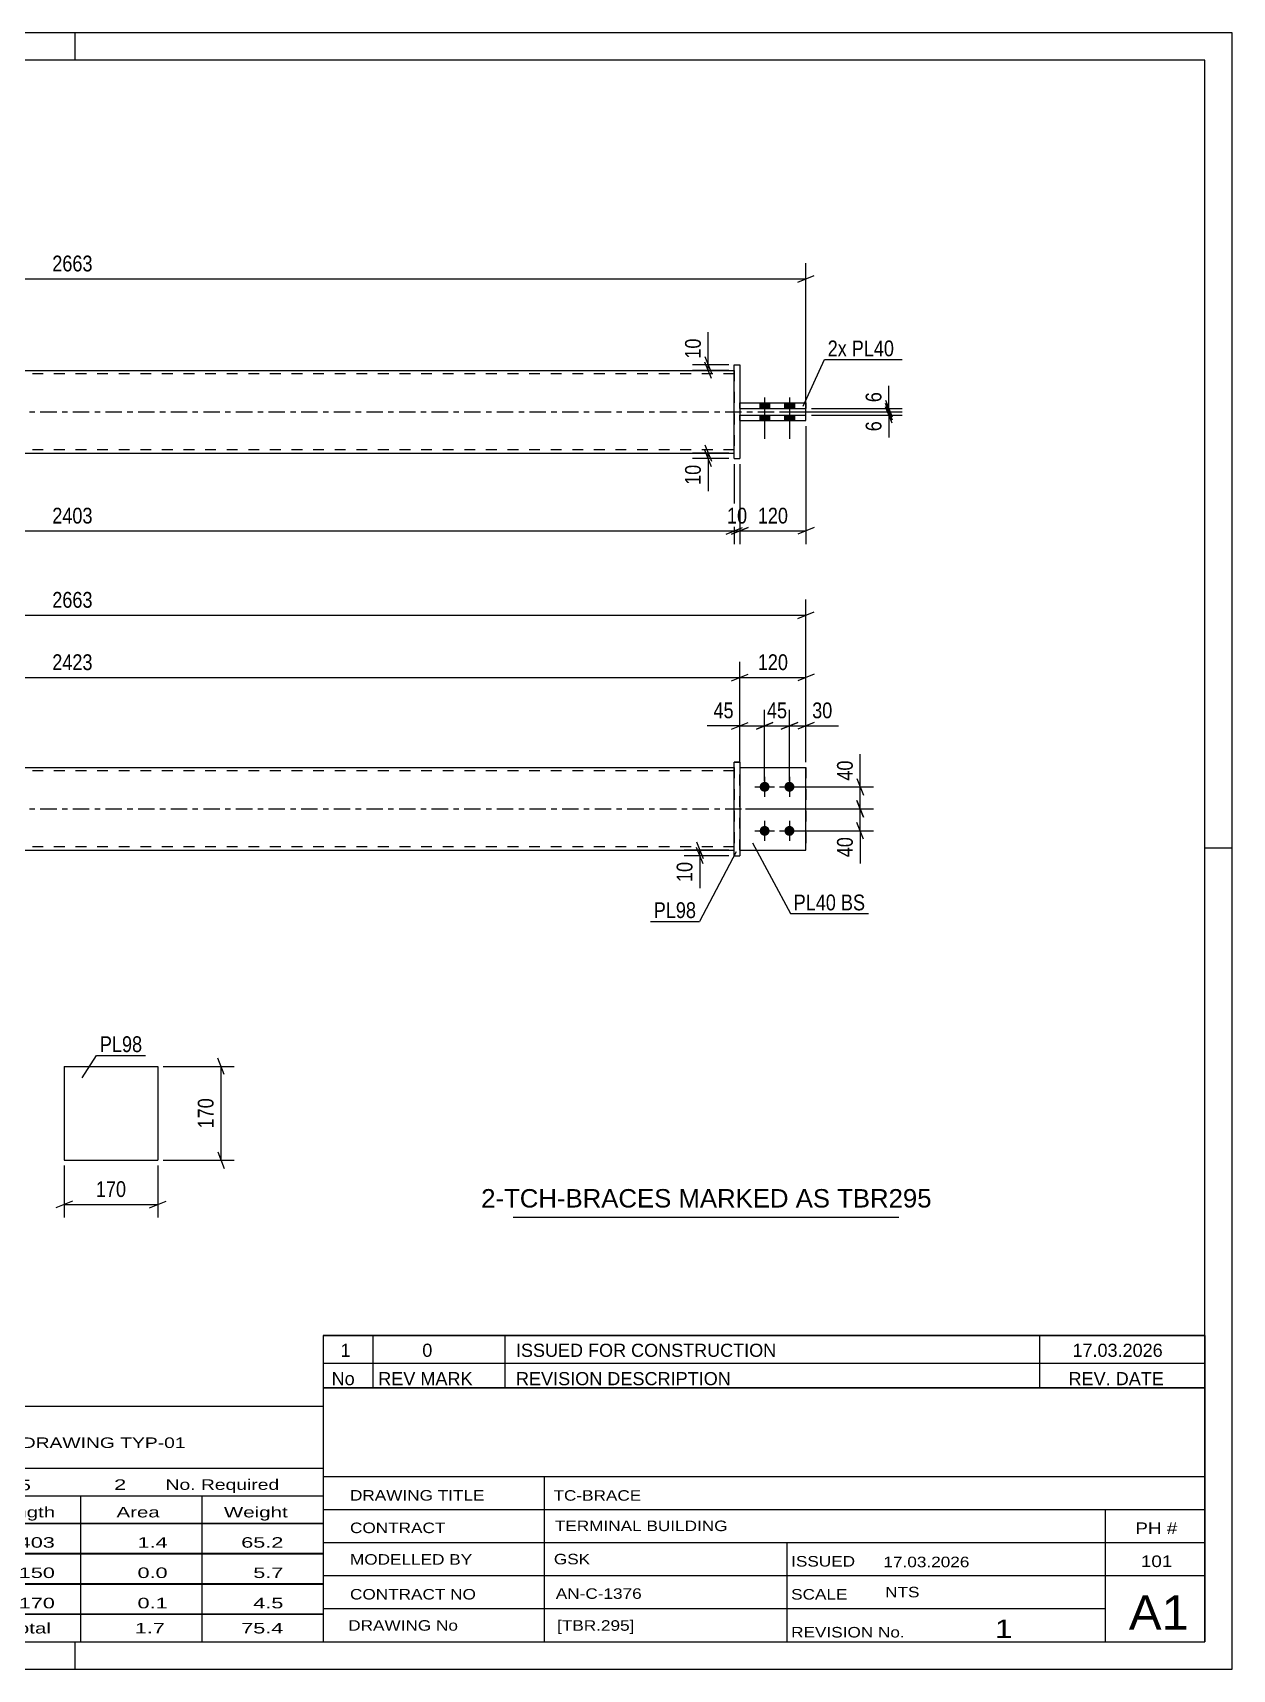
# Model space of a CAD drawing. Header units: millimetres. Extents: x 0 to 420, y 0 to 297.
# Drawn here: x 202.3 to 420, y 0 to 297 of the extents above; entities that cross this region are included whole.
import ezdxf

# ---------------------------------------------------------------- set-up
doc = ezdxf.new("R2010")
doc.units = ezdxf.units.MM
doc.linetypes.add('DXK_LINE_DOT2', pattern=[3.9198, 1.9599, -1.9599])
doc.linetypes.add('DXK_LINE_DOT3', pattern=[5.9187, 2.979, -0.9799, 0.9799, -0.9799])
doc.styles.add('Arial', font='ARIAL.TTF', dxfattribs={"height": 0.2})
doc.styles.add('Arial Narrow', font='ARIALN.TTF', dxfattribs={"height": 0.2})

# ---------------------------------------------------------------- blocks, each defined once
blk = doc.blocks.new('Unknown-580581747-1163')
at = {"color": 5, "linetype": 'Continuous'}
for p, q in [((420, 297), (0, 297)), ((210, 292), (210, 297)), ((420, 0), (420, 297)), ((415, 292), (5, 292)), ((415, 5), (415, 292)), ((420, 149), (415, 149)), ((5, 5), (415, 5)), ((210, 0), (210, 5)), ((0, 0), (420, 0))]:
    blk.add_line(p, q, dxfattribs=at)
blk = doc.blocks.new('Part-580581747-1819 - 1792')
at = {"color": 2, "linetype": 'Continuous'}
for p, q in [((330.63, 163.65), (342.63, 163.65)), ((342.63, 163.65), (342.63, 163.65)), ((342.63, 148.65), (342.63, 163.65)), ((330.63, 148.65), (342.63, 148.65))]:
    blk.add_line(p, q, dxfattribs=at)
at = {"color": 7, "linetype": 'DXK_LINE_DOT2'}
for p, q in [((330.63, 163.65), (342.63, 163.65)), ((330.63, 148.65), (330.63, 163.65)), ((342.63, 163.65), (342.63, 163.65)), ((330.63, 148.65), (330.63, 148.65)), ((330.63, 148.65), (342.63, 148.65))]:
    blk.add_line(p, q, dxfattribs=at)
blk = doc.blocks.new('Part-580581747-1799 - 1792')
at = {"color": 2, "linetype": 'Continuous'}
for p, q in [((330.63, 164.65), (329.63, 164.65)), ((329.63, 147.65), (329.63, 164.65)), ((330.63, 164.65), (330.63, 147.65)), ((329.63, 147.65), (329.63, 147.65)), ((329.63, 147.65), (330.63, 147.65))]:
    blk.add_line(p, q, dxfattribs=at)
at = {"color": 7, "linetype": 'DXK_LINE_DOT2'}
for p, q in [((329.63, 164.65), (329.63, 164.65)), ((329.63, 164.65), (330.63, 164.65)), ((330.63, 164.65), (330.63, 164.65)), ((329.63, 147.65), (330.63, 147.65))]:
    blk.add_line(p, q, dxfattribs=at)
blk = doc.blocks.new('Part-580581747-1824 - 1792')
at = {"linetype": 'Continuous'}
blk.add_hatch(color=2, dxfattribs=at).paths.add_polyline_path([(119.38, 148.65), (118.58, 150.05), (120.18, 150.05)])
at = {"color": 2, "linetype": 'Continuous'}
for p, q in [((89.38, 163.65), (329.63, 163.65)), ((89.38, 148.65), (329.63, 148.65)), ((119.38, 148.65), (118.58, 150.05)), ((118.58, 150.05), (120.18, 150.05)), ((120.18, 150.05), (119.38, 148.65))]:
    blk.add_line(p, q, dxfattribs=at)
at = {"color": 7, "linetype": 'DXK_LINE_DOT2'}
for p, q in [((89.38, 148.65), (89.38, 163.65)), ((329.63, 163.65), (329.63, 148.65)), ((329.63, 163.05), (89.38, 163.05)), ((329.63, 149.25), (89.38, 149.25))]:
    blk.add_line(p, q, dxfattribs=at)
at = {"color": 7, "linetype": 'DXK_LINE_DOT3'}
blk.add_line((79.38, 156.15), (339.63, 156.15), dxfattribs=at)
at = {"color": 2, "linetype": 'Continuous'}
blk.add_circle((119.38, 149.55), 1, dxfattribs=at)
blk = doc.blocks.new('Bolt-580581747-1830 - 1792')
at = {"linetype": 'Continuous'}
for points in [[(335.13, 161.05), (335.32, 161.03), (335.5, 160.97), (335.66, 160.88), (335.8, 160.75), (335.91, 160.6), (335.99, 160.43), (336.03, 160.24), (336.03, 160.05), (335.99, 159.87), (335.91, 159.7), (335.8, 159.55), (335.66, 159.42), (335.5, 159.33), (335.32, 159.27), (335.13, 159.25), (334.95, 159.27), (334.77, 159.33), (334.6, 159.42), (334.46, 159.55), (334.35, 159.7), (334.28, 159.87), (334.24, 160.05), (334.24, 160.24), (334.28, 160.43), (334.35, 160.6), (334.46, 160.75), (334.6, 160.88), (334.77, 160.97), (334.95, 161.03)], [(339.63, 161.05), (339.82, 161.03), (340, 160.97), (340.16, 160.88), (340.3, 160.75), (340.41, 160.6), (340.49, 160.43), (340.53, 160.24), (340.53, 160.05), (340.49, 159.87), (340.41, 159.7), (340.3, 159.55), (340.16, 159.42), (340, 159.33), (339.82, 159.27), (339.63, 159.25), (339.45, 159.27), (339.27, 159.33), (339.1, 159.42), (338.96, 159.55), (338.85, 159.7), (338.78, 159.87), (338.74, 160.05), (338.74, 160.24), (338.78, 160.43), (338.85, 160.6), (338.96, 160.75), (339.1, 160.88), (339.27, 160.97), (339.45, 161.03)], [(335.13, 153.05), (335.32, 153.03), (335.5, 152.97), (335.66, 152.88), (335.8, 152.75), (335.91, 152.6), (335.99, 152.43), (336.03, 152.24), (336.03, 152.05), (335.99, 151.87), (335.91, 151.7), (335.8, 151.55), (335.66, 151.42), (335.5, 151.33), (335.32, 151.27), (335.13, 151.25), (334.95, 151.27), (334.77, 151.33), (334.6, 151.42), (334.46, 151.55), (334.35, 151.7), (334.28, 151.87), (334.24, 152.05), (334.24, 152.24), (334.28, 152.43), (334.35, 152.6), (334.46, 152.75), (334.6, 152.88), (334.77, 152.97), (334.95, 153.03)], [(339.63, 153.05), (339.82, 153.03), (340, 152.97), (340.16, 152.88), (340.3, 152.75), (340.41, 152.6), (340.49, 152.43), (340.53, 152.24), (340.53, 152.05), (340.49, 151.87), (340.41, 151.7), (340.3, 151.55), (340.16, 151.42), (340, 151.33), (339.82, 151.27), (339.63, 151.25), (339.45, 151.27), (339.27, 151.33), (339.1, 151.42), (338.96, 151.55), (338.85, 151.7), (338.78, 151.87), (338.74, 152.05), (338.74, 152.24), (338.78, 152.43), (338.85, 152.6), (338.96, 152.75), (339.1, 152.88), (339.27, 152.97), (339.45, 153.03)]]:
    blk.add_hatch(color=1, dxfattribs=at).paths.add_polyline_path(points)
at = {"color": 1, "linetype": 'Continuous'}
for p, q in [((335.13, 161.95), (335.13, 158.35)), ((339.63, 161.95), (339.63, 158.35)), ((333.33, 160.15), (336.93, 160.15)), ((337.83, 160.15), (341.43, 160.15)), ((333.33, 152.15), (336.93, 152.15)), ((335.13, 153.95), (335.13, 150.35)), ((337.83, 152.15), (341.43, 152.15)), ((339.63, 153.95), (339.63, 150.35))]:
    blk.add_line(p, q, dxfattribs=at)
blk = doc.blocks.new('Part-580581747-1836 - 1792')
at = {"color": 7, "linetype": 'DXK_LINE_DOT2'}
for p, q in [((330.63, 163.65), (342.63, 163.65)), ((330.63, 148.65), (330.63, 163.65)), ((330.63, 163.65), (342.63, 163.65)), ((342.63, 163.65), (342.63, 163.65)), ((342.63, 163.65), (342.63, 148.65)), ((330.63, 148.65), (330.63, 148.65)), ((330.63, 148.65), (342.63, 148.65)), ((330.63, 148.65), (342.63, 148.65))]:
    blk.add_line(p, q, dxfattribs=at)
blk = doc.blocks.new('Part-580581747-2124 - 2115')
at = {"linetype": 'Continuous'}
blk.add_hatch(color=2, dxfattribs=at).paths.add_polyline_path([(119.38, 228.22), (118.58, 229.62), (120.18, 229.62)])
at = {"color": 2, "linetype": 'Continuous'}
for p, q in [((89.38, 235.72), (329.63, 235.72)), ((119.38, 228.22), (118.58, 229.62)), ((118.58, 229.62), (120.18, 229.62)), ((120.18, 229.62), (119.38, 228.22)), ((89.38, 220.72), (329.63, 220.72))]:
    blk.add_line(p, q, dxfattribs=at)
at = {"color": 7, "linetype": 'DXK_LINE_DOT2'}
for p, q in [((89.38, 235.72), (89.38, 220.72)), ((329.63, 235.12), (89.38, 235.12)), ((329.63, 235.72), (329.63, 220.72)), ((329.63, 221.32), (89.38, 221.32))]:
    blk.add_line(p, q, dxfattribs=at)
at = {"color": 7, "linetype": 'DXK_LINE_DOT3'}
blk.add_line((79.38, 228.22), (339.63, 228.22), dxfattribs=at)
at = {"color": 2, "linetype": 'Continuous'}
blk.add_circle((119.38, 229.12), 1, dxfattribs=at)
blk = doc.blocks.new('Part-580581747-2125 - 2115')
at = {"color": 2, "linetype": 'Continuous'}
for p, q in [((329.63, 236.72), (329.63, 236.72)), ((329.63, 219.72), (329.63, 236.72)), ((329.63, 236.72), (330.63, 236.72)), ((330.63, 236.72), (330.63, 236.72)), ((330.63, 236.72), (330.63, 219.72)), ((329.63, 219.72), (330.63, 219.72)), ((329.63, 219.72), (329.63, 219.72)), ((330.63, 219.72), (330.63, 219.72))]:
    blk.add_line(p, q, dxfattribs=at)
at = {"color": 7, "linetype": 'DXK_LINE_DOT2'}
for p, q in [((329.63, 236.72), (329.63, 236.72)), ((329.63, 236.72), (330.63, 236.72)), ((329.63, 219.72), (330.63, 219.72))]:
    blk.add_line(p, q, dxfattribs=at)
blk = doc.blocks.new('Bolt-580581747-2119 - 2115')
at = {"linetype": 'Continuous'}
for points in [[(336.03, 229.82), (334.23, 229.82), (334.23, 228.82), (336.03, 228.82)], [(336.03, 229.82), (334.23, 229.82), (334.23, 228.82), (336.03, 228.82)], [(340.53, 229.82), (338.73, 229.82), (338.73, 228.82), (340.53, 228.82)], [(340.53, 229.82), (338.73, 229.82), (338.73, 228.82), (340.53, 228.82)], [(336.03, 227.62), (334.23, 227.62), (334.23, 226.62), (336.03, 226.62)], [(336.03, 227.62), (334.23, 227.62), (334.23, 226.62), (336.03, 226.62)], [(340.53, 227.62), (338.73, 227.62), (338.73, 226.62), (340.53, 226.62)], [(340.53, 227.62), (338.73, 227.62), (338.73, 226.62), (340.53, 226.62)]]:
    blk.add_hatch(color=1, dxfattribs=at).paths.add_polyline_path(points)
at = {"color": 1, "linetype": 'Continuous'}
for p, q in [((334.23, 229.82), (334.23, 228.82)), ((334.23, 229.82), (334.23, 228.82)), ((335.13, 230.82), (335.13, 223.32)), ((335.13, 230.82), (335.13, 223.32)), ((336.03, 229.82), (336.03, 228.82)), ((336.03, 229.82), (336.03, 228.82)), ((338.73, 229.82), (338.73, 228.82)), ((338.73, 229.82), (338.73, 228.82)), ((339.63, 230.82), (339.63, 223.32)), ((339.63, 230.82), (339.63, 223.32)), ((340.53, 229.82), (340.53, 228.82)), ((340.53, 229.82), (340.53, 228.82)), ((334.23, 227.62), (334.23, 226.62)), ((334.23, 227.62), (334.23, 226.62)), ((336.03, 227.62), (336.03, 226.62)), ((336.03, 227.62), (336.03, 226.62)), ((338.73, 227.62), (338.73, 226.62)), ((338.73, 227.62), (338.73, 226.62)), ((340.53, 227.62), (340.53, 226.62)), ((340.53, 227.62), (340.53, 226.62))]:
    blk.add_line(p, q, dxfattribs=at)
blk = doc.blocks.new('Part-580581747-2141 - 2115')
at = {"color": 2, "linetype": 'Continuous'}
for p, q in [((330.63, 229.82), (342.63, 229.82)), ((330.63, 228.82), (342.63, 228.82)), ((342.63, 229.82), (342.63, 228.82))]:
    blk.add_line(p, q, dxfattribs=at)
at = {"color": 7, "linetype": 'DXK_LINE_DOT2'}
for p, q in [((330.63, 228.82), (330.63, 229.82)), ((330.63, 229.82), (342.63, 229.82)), ((330.63, 228.82), (342.63, 228.82)), ((342.63, 229.82), (342.63, 229.82))]:
    blk.add_line(p, q, dxfattribs=at)
blk = doc.blocks.new('Part-580581747-2146 - 2115')
at = {"color": 2, "linetype": 'Continuous'}
for p, q in [((330.63, 227.62), (342.63, 227.62)), ((330.63, 226.62), (342.63, 226.62)), ((342.63, 226.62), (342.63, 227.62))]:
    blk.add_line(p, q, dxfattribs=at)
at = {"color": 7, "linetype": 'DXK_LINE_DOT2'}
for p, q in [((330.63, 226.62), (330.63, 227.62)), ((330.63, 227.62), (342.63, 227.62)), ((330.63, 226.62), (342.63, 226.62))]:
    blk.add_line(p, q, dxfattribs=at)
blk = doc.blocks.new('Part-580581747-1391 - 1375')
at = {"color": 2, "linetype": 'Continuous'}
for p, q in [((208, 109.41), (208, 92.41)), ((208, 109.41), (225, 109.41)), ((225, 109.41), (225, 92.41)), ((208, 92.41), (225, 92.41))]:
    blk.add_line(p, q, dxfattribs=at)
blk = doc.blocks.new('StraightDimension-580581747-1863 - 1792')
at = {"color": 7, "linetype": 'Continuous'}
for p, q in [((335.13, 161.15), (335.13, 174.09)), ((339.63, 161.15), (339.63, 174.09)), ((333.63, 170.64), (336.63, 171.84)), ((335.13, 171.24), (339.63, 171.24)), ((341.13, 171.84), (338.13, 170.64))]:
    blk.add_line(p, q, dxfattribs=at)
at = {"color": 0}
blk.add_wipeout([(339.81, 171.99), (339.81, 176.19), (334.95, 176.19), (334.95, 171.99)], dxfattribs=at)
at = {"color": 3, "style": 'Arial Narrow'}
blk.add_text('45', height=2.863, dxfattribs=at).set_placement((335.55, 172.59))
blk = doc.blocks.new('StraightDimension-580581747-1932 - 1792')
at = {"color": 7, "linetype": 'Continuous'}
for p, q in [((330.63, 164.65), (330.63, 182.83)), ((342.63, 164.65), (342.63, 182.83)), ((329.13, 179.38), (332.13, 180.58)), ((330.63, 179.98), (342.63, 179.98)), ((344.13, 180.58), (341.13, 179.38))]:
    blk.add_line(p, q, dxfattribs=at)
at = {"color": 0}
blk.add_wipeout([(339.97, 180.73), (339.97, 184.93), (333.29, 184.93), (333.29, 180.73)], dxfattribs=at)
at = {"color": 3, "style": 'Arial Narrow'}
blk.add_text('120', height=2.863, dxfattribs=at).set_placement((333.89, 181.33))
blk = doc.blocks.new('StraightDimension-580581747-1922 - 1792')
at = {"color": 7, "linetype": 'Continuous'}
for p, q in [((351.88, 157.65), (353.08, 154.65)), ((331.63, 156.15), (354.88, 156.15)), ((352.48, 152.15), (352.48, 156.15)), ((340.63, 152.15), (354.88, 152.15)), ((353.08, 150.65), (351.88, 153.65))]:
    blk.add_line(p, q, dxfattribs=at)
at = {"color": 0}
blk.add_wipeout([(351.73, 151.62), (347.53, 151.62), (347.53, 146.77), (351.73, 146.77)], dxfattribs=at)
at = {"color": 7, "linetype": 'Continuous'}
blk.add_line((352.48, 152.15), (352.48, 146.24), dxfattribs=at)
blk.add_line((352.48, 152.15), (352.48, 146.24), dxfattribs=at)
at = {"color": 3, "style": 'Arial Narrow'}
blk.add_text('40', height=2.863, rotation=90.0002, dxfattribs=at).set_placement((351.13, 147.37))
blk = doc.blocks.new('StraightDimension-580581747-1847 - 1792')
at = {"color": 7, "linetype": 'Continuous'}
for p, q in [((339.63, 161.15), (339.63, 174.09)), ((342.63, 164.65), (342.63, 174.09)), ((338.13, 170.64), (341.13, 171.84)), ((339.63, 171.24), (342.63, 171.24)), ((344.13, 171.84), (341.13, 170.64))]:
    blk.add_line(p, q, dxfattribs=at)
at = {"color": 0}
blk.add_wipeout([(348.01, 171.99), (348.01, 176.19), (343.16, 176.19), (343.16, 171.99)], dxfattribs=at)
at = {"color": 7, "linetype": 'Continuous'}
blk.add_line((342.63, 171.24), (348.54, 171.24), dxfattribs=at)
blk.add_line((342.63, 171.24), (348.54, 171.24), dxfattribs=at)
at = {"color": 3, "style": 'Arial Narrow'}
blk.add_text('30', height=2.863, dxfattribs=at).set_placement((343.76, 172.59))
blk = doc.blocks.new('StraightDimension-580581747-1876 - 1792')
at = {"color": 7, "linetype": 'Continuous'}
for p, q in [((330.63, 164.65), (330.63, 174.09)), ((335.13, 161.15), (335.13, 174.09)), ((329.13, 170.64), (332.13, 171.84)), ((330.63, 171.24), (335.13, 171.24)), ((336.63, 171.84), (333.63, 170.64))]:
    blk.add_line(p, q, dxfattribs=at)
at = {"color": 0}
blk.add_wipeout([(330.11, 171.99), (330.11, 176.19), (325.25, 176.19), (325.25, 171.99)], dxfattribs=at)
at = {"color": 7, "linetype": 'Continuous'}
blk.add_line((330.63, 171.24), (324.73, 171.24), dxfattribs=at)
blk.add_line((330.63, 171.24), (324.73, 171.24), dxfattribs=at)
at = {"color": 3, "style": 'Arial Narrow'}
blk.add_text('45', height=2.863, dxfattribs=at).set_placement((325.85, 172.59))
blk = doc.blocks.new('StraightDimension-580581747-1893 - 1792')
at = {"color": 7, "linetype": 'Continuous'}
for p, q in [((76.38, 164.65), (76.38, 194.15)), ((342.63, 164.65), (342.63, 194.15)), ((77.88, 191.9), (74.88, 190.7)), ((76.38, 191.3), (342.63, 191.3)), ((341.13, 190.7), (344.13, 191.9))]:
    blk.add_line(p, q, dxfattribs=at)
at = {"color": 0}
blk.add_wipeout([(213.76, 192.05), (213.76, 196.25), (205.25, 196.25), (205.25, 192.05)], dxfattribs=at)
at = {"color": 3, "style": 'Arial Narrow'}
blk.add_text('2663', height=2.863, dxfattribs=at).set_placement((205.85, 192.65))
blk = doc.blocks.new('StraightDimension-580581747-2076 - 1792')
at = {"color": 7, "linetype": 'Continuous'}
for p, q in [((328.63, 148.65), (320.53, 148.65)), ((322.78, 150.15), (323.98, 147.15)), ((323.98, 146.15), (322.78, 149.15)), ((323.38, 147.65), (323.38, 148.65)), ((328.63, 147.65), (320.53, 147.65))]:
    blk.add_line(p, q, dxfattribs=at)
at = {"color": 0}
blk.add_wipeout([(322.63, 147.12), (318.43, 147.12), (318.43, 142.27), (322.63, 142.27)], dxfattribs=at)
at = {"color": 7, "linetype": 'Continuous'}
blk.add_line((323.38, 147.65), (323.38, 141.74), dxfattribs=at)
blk.add_line((323.38, 147.65), (323.38, 141.74), dxfattribs=at)
at = {"color": 3, "style": 'Arial Narrow'}
blk.add_text('10', height=2.863, rotation=90.0002, dxfattribs=at).set_placement((322.03, 142.87))
blk = doc.blocks.new('StraightDimension-580581747-1913 - 1792')
at = {"color": 7, "linetype": 'Continuous'}
for p, q in [((351.88, 161.65), (353.08, 158.65)), ((340.63, 160.15), (354.88, 160.15)), ((353.08, 154.65), (351.88, 157.65)), ((352.48, 156.15), (352.48, 160.15)), ((331.63, 156.15), (354.88, 156.15))]:
    blk.add_line(p, q, dxfattribs=at)
at = {"color": 0}
blk.add_wipeout([(351.73, 165.53), (347.53, 165.53), (347.53, 160.67), (351.73, 160.67)], dxfattribs=at)
at = {"color": 7, "linetype": 'Continuous'}
blk.add_line((352.48, 160.15), (352.48, 166.05), dxfattribs=at)
blk.add_line((352.48, 160.15), (352.48, 166.05), dxfattribs=at)
at = {"color": 3, "style": 'Arial Narrow'}
blk.add_text('40', height=2.863, rotation=90.0002, dxfattribs=at).set_placement((351.13, 161.27))
blk = doc.blocks.new('StraightDimension-580581747-1951 - 1792')
at = {"color": 7, "linetype": 'Continuous'}
for p, q in [((88.38, 157.15), (88.38, 182.83)), ((330.63, 164.65), (330.63, 182.83)), ((89.88, 180.58), (86.88, 179.38)), ((88.38, 179.98), (330.63, 179.98)), ((329.13, 179.38), (332.13, 180.58))]:
    blk.add_line(p, q, dxfattribs=at)
at = {"color": 0}
blk.add_wipeout([(213.76, 180.73), (213.76, 184.93), (205.25, 184.93), (205.25, 180.73)], dxfattribs=at)
at = {"color": 3, "style": 'Arial Narrow'}
blk.add_text('2423', height=2.863, dxfattribs=at).set_placement((205.85, 181.33))
blk = doc.blocks.new('StraightDimension-580581747-2182 - 2115')
at = {"color": 7, "linetype": 'Continuous'}
for p, q in [((89.38, 218.72), (89.38, 204.18)), ((329.63, 218.72), (329.63, 204.18)), ((90.88, 207.18), (87.88, 205.98)), ((89.38, 206.58), (329.63, 206.58)), ((328.13, 205.98), (331.13, 207.18))]:
    blk.add_line(p, q, dxfattribs=at)
at = {"color": 0}
blk.add_wipeout([(213.76, 207.33), (213.76, 211.53), (205.25, 211.53), (205.25, 207.33)], dxfattribs=at)
at = {"color": 3, "style": 'Arial Narrow'}
blk.add_text('2403', height=2.863, dxfattribs=at).set_placement((205.85, 207.93))
blk = doc.blocks.new('StraightDimension-580581747-2250 - 2115')
at = {"color": 7, "linetype": 'Continuous'}
for p, q in [((357.08, 229.72), (358.28, 226.72)), ((358.28, 226.12), (357.08, 229.12)), ((338.38, 228.22), (360.08, 228.22)), ((343.63, 227.62), (360.08, 227.62)), ((357.68, 227.62), (357.68, 228.22))]:
    blk.add_line(p, q, dxfattribs=at)
at = {"color": 0}
blk.add_wipeout([(356.93, 227.1), (352.73, 227.1), (352.73, 224.07), (356.93, 224.07)], dxfattribs=at)
at = {"color": 7, "linetype": 'Continuous'}
blk.add_line((357.68, 227.62), (357.68, 223.54), dxfattribs=at)
blk.add_line((357.68, 227.62), (357.68, 223.54), dxfattribs=at)
at = {"color": 3, "style": 'Arial Narrow'}
blk.add_text('6', height=2.86, rotation=90.0002, dxfattribs=at).set_placement((356.33, 224.67))
blk = doc.blocks.new('StraightDimension-580581747-2171 - 2115')
at = {"color": 7, "linetype": 'Continuous'}
for p, q in [((77.88, 252.94), (74.88, 251.74)), ((76.38, 227.62), (76.38, 255.19)), ((341.13, 251.74), (344.13, 252.94)), ((342.63, 227.62), (342.63, 255.19)), ((76.38, 252.34), (342.63, 252.34))]:
    blk.add_line(p, q, dxfattribs=at)
at = {"color": 0}
blk.add_wipeout([(213.76, 253.09), (213.76, 257.29), (205.25, 257.29), (205.25, 253.09)], dxfattribs=at)
at = {"color": 3, "style": 'Arial Narrow'}
blk.add_text('2663', height=2.863, dxfattribs=at).set_placement((205.85, 253.69))
blk = doc.blocks.new('StraightDimension-580581747-2209 - 2115')
at = {"color": 7, "linetype": 'Continuous'}
for p, q in [((329.63, 218.72), (329.63, 204.18)), ((330.63, 218.72), (330.63, 204.18)), ((328.13, 205.98), (331.13, 207.18)), ((332.13, 207.18), (329.13, 205.98)), ((329.63, 206.58), (330.63, 206.58))]:
    blk.add_line(p, q, dxfattribs=at)
at = {"color": 0}
blk.add_wipeout([(332.56, 207.33), (332.56, 211.53), (327.7, 211.53), (327.7, 207.33)], dxfattribs=at)
at = {"color": 3, "style": 'Arial Narrow'}
blk.add_text('10', height=2.863, dxfattribs=at).set_placement((328.3, 207.93))
blk = doc.blocks.new('StraightDimension-580581747-2218 - 2115')
at = {"color": 7, "linetype": 'Continuous'}
for p, q in [((342.63, 225.62), (342.63, 204.18)), ((330.63, 218.72), (330.63, 204.18)), ((329.13, 205.98), (332.13, 207.18)), ((330.63, 206.58), (342.63, 206.58)), ((344.13, 207.18), (341.13, 205.98))]:
    blk.add_line(p, q, dxfattribs=at)
at = {"color": 0}
blk.add_wipeout([(339.97, 207.33), (339.97, 211.53), (333.29, 211.53), (333.29, 207.33)], dxfattribs=at)
at = {"color": 3, "style": 'Arial Narrow'}
blk.add_text('120', height=2.863, dxfattribs=at).set_placement((333.89, 207.93))
blk = doc.blocks.new('StraightDimension-580581747-2229 - 2115')
at = {"color": 7, "linetype": 'Continuous'}
for p, q in [((328.63, 220.72), (322.05, 220.72)), ((324.3, 222.22), (325.5, 219.22)), ((325.5, 218.22), (324.3, 221.22)), ((324.9, 219.72), (324.9, 220.72)), ((328.63, 219.72), (322.05, 219.72))]:
    blk.add_line(p, q, dxfattribs=at)
at = {"color": 0}
blk.add_wipeout([(324.15, 219.2), (319.95, 219.2), (319.95, 214.34), (324.15, 214.34)], dxfattribs=at)
at = {"color": 7, "linetype": 'Continuous'}
blk.add_line((324.9, 219.72), (324.9, 213.82), dxfattribs=at)
blk.add_line((324.9, 219.72), (324.9, 213.82), dxfattribs=at)
at = {"color": 3, "style": 'Arial Narrow'}
blk.add_text('10', height=2.863, rotation=90.0002, dxfattribs=at).set_placement((323.55, 214.94))
blk = doc.blocks.new('StraightDimension-580581747-2259 - 2115')
at = {"color": 7, "linetype": 'Continuous'}
for p, q in [((343.63, 228.82), (360.08, 228.82)), ((357.08, 230.32), (358.28, 227.32)), ((358.28, 226.72), (357.08, 229.72)), ((357.68, 228.22), (357.68, 228.82)), ((338.38, 228.22), (360.08, 228.22))]:
    blk.add_line(p, q, dxfattribs=at)
at = {"color": 0}
blk.add_wipeout([(356.93, 232.38), (352.73, 232.38), (352.73, 229.35), (356.93, 229.35)], dxfattribs=at)
at = {"color": 7, "linetype": 'Continuous'}
blk.add_line((357.68, 228.82), (357.68, 232.9), dxfattribs=at)
blk.add_line((357.68, 228.82), (357.68, 232.9), dxfattribs=at)
at = {"color": 3, "style": 'Arial Narrow'}
blk.add_text('6', height=2.86, rotation=90.0002, dxfattribs=at).set_placement((356.33, 229.95))
blk = doc.blocks.new('StraightDimension-580581747-2268 - 2115')
at = {"color": 7, "linetype": 'Continuous'}
for p, q in [((324.3, 238.22), (325.5, 235.22)), ((328.63, 236.72), (322.05, 236.72)), ((328.63, 235.72), (322.05, 235.72)), ((325.5, 234.22), (324.3, 237.22)), ((324.9, 235.72), (324.9, 236.72))]:
    blk.add_line(p, q, dxfattribs=at)
at = {"color": 0}
blk.add_wipeout([(324.15, 242.1), (319.95, 242.1), (319.95, 237.25), (324.15, 237.25)], dxfattribs=at)
at = {"color": 7, "linetype": 'Continuous'}
blk.add_line((324.9, 236.72), (324.9, 242.63), dxfattribs=at)
blk.add_line((324.9, 236.72), (324.9, 242.63), dxfattribs=at)
at = {"color": 3, "style": 'Arial Narrow'}
blk.add_text('10', height=2.863, rotation=90.0002, dxfattribs=at).set_placement((323.55, 237.85))
blk = doc.blocks.new('StraightDimension-580581747-1403 - 1375')
at = {"color": 7, "linetype": 'Continuous'}
for p, q in [((208, 91.41), (208, 81.96)), ((225, 91.41), (225, 81.96)), ((209.5, 84.96), (206.5, 83.76)), ((208, 84.36), (225, 84.36)), ((223.5, 83.76), (226.5, 84.96))]:
    blk.add_line(p, q, dxfattribs=at)
at = {"color": 0}
blk.add_wipeout([(219.84, 85.11), (219.84, 89.31), (213.16, 89.31), (213.16, 85.11)], dxfattribs=at)
at = {"color": 3, "style": 'Arial Narrow'}
blk.add_text('170', height=2.863, dxfattribs=at).set_placement((213.76, 85.71))
blk = doc.blocks.new('StraightDimension-580581747-1393 - 1375')
at = {"color": 7, "linetype": 'Continuous'}
for p, q in [((237.07, 107.91), (235.87, 110.91)), ((226, 109.41), (238.87, 109.41)), ((236.47, 92.41), (236.47, 109.41)), ((226, 92.41), (238.87, 92.41)), ((235.87, 93.91), (237.07, 90.91))]:
    blk.add_line(p, q, dxfattribs=at)
at = {"color": 0}
blk.add_wipeout([(235.72, 104.25), (231.52, 104.25), (231.52, 97.56), (235.72, 97.56)], dxfattribs=at)
at = {"color": 3, "style": 'Arial Narrow'}
blk.add_text('170', height=2.863, rotation=90.0002, dxfattribs=at).set_placement((235.12, 98.16))
blk = doc.blocks.new('Unknown-580581747-4457')
at = {"color": 7, "linetype": 'Continuous'}
for p, q in [((255, 51.05), (255, 5)), ((255, 51.05), (415, 51.05)), ((415, 51), (415, 5)), ((255, 35), (415, 35)), ((295.14, 35), (295.14, 5)), ((255, 29), (415, 29)), ((397, 5.05), (397, 29.05)), ((255, 23), (415, 23)), ((339.14, 23), (339.14, 5)), ((255, 17), (415, 17)), ((255, 11), (397, 11)), ((255, 5), (415, 5))]:
    blk.add_line(p, q, dxfattribs=at)
at = {"color": 7, "style": 'Arial Narrow'}
for s, height, width, p in [('DRAWING TITLE', 1.9089, 1.425378, (259.88, 30.61)), ('TC-BRACE', 1.909, 1.425378, (296.81, 30.59)), ('TERMINAL BUILDING', 1.9089, 1.425378, (297.06, 25.07)), ('CONTRACT', 1.909, 1.425378, (259.88, 24.71)), ('MODELLED BY', 1.9089, 1.425378, (259.88, 18.98)), ('GSK', 1.909, 1.425378, (296.88, 19.04)), ('ISSUED', 1.909, 1.425378, (339.94, 18.64)), ('17.03.2026', 1.909, 1.425378, (356.69, 18.52)), ('CONTRACT NO', 1.9089, 1.425378, (259.88, 12.66)), ('AN-C-1376', 1.909, 1.425378, (297.23, 12.78)), ('SCALE', 1.909, 1.425378, (339.94, 12.65)), ('A1', 6.204, 1.25, (401.24, 7.2)), ('DRAWING No', 1.909, 1.425378, (259.56, 7)), ('[TBR.295]', 1.909, 1.425378, (297.46, 6.99)), ('1', 3.34, 1.5, (376.91, 5.68)), ('REVISION No.', 1.9089, 1.425378, (339.94, 5.77))]:
    blk.add_text(s, height=height, dxfattribs=dict(at, width=width)).set_placement(p)
at = {"color": 7, "linetype": 'Continuous', "style": 'Arial Narrow'}
for s, height, width, p in [('PH #', 2.1, 1.42538, (402.4, 24.55)), ('101', 2.1, 1.42538, (403.41, 18.55)), ('NTS', 1.909, 1.425378, (357, 13.05))]:
    blk.add_text(s, height=height, dxfattribs=dict(at, width=width)).set_placement(p)
blk = doc.blocks.new('Unknown-580581747-4458')
at = {"color": 7, "linetype": 'Continuous'}
for p, q in [((255, 60.55), (415, 60.55)), ((415, 60.55), (255, 60.55)), ((255, 60.55), (255, 55.55)), ((264, 60.55), (264, 55.55)), ((288, 60.55), (288, 55.55)), ((385, 60.55), (385, 55.55)), ((415, 60.55), (415, 55.55)), ((255, 55.55), (415, 55.55)), ((255, 55.55), (255, 51.05)), ((255, 55.55), (415, 55.55)), ((264, 55.55), (264, 51.05)), ((288, 55.55), (288, 51.05)), ((385, 55.55), (385, 51.05)), ((415, 55.55), (415, 51.05)), ((415, 51.05), (255, 51.05))]:
    blk.add_line(p, q, dxfattribs=at)
at = {"color": 7, "linetype": 'Continuous', "style": 'Arial Narrow'}
for s, height, width, p in [('1', 2.39, 1.196471, (258.16, 56.7)), ('0', 2.39, 1.196471, (273, 56.7)), ('ISSUED FOR CONSTRUCTION', 2.3861, 1.196471, (290, 56.7)), ('17.03.2026', 2.386, 1.196471, (391, 56.7)), ('No', 2.386, 1.2, (256.54, 51.55)), ('REV MARK', 2.386, 1.2, (265, 51.55)), ('REVISION DESCRIPTION', 2.3861, 1.2, (290, 51.55)), ('REV. DATE', 2.386, 1.2, (390.28, 51.55))]:
    blk.add_text(s, height=height, dxfattribs=dict(at, width=width)).set_placement(p)
blk = doc.blocks.new('Unknown-580581747-4459')
at = {"color": 7, "linetype": 'Continuous'}
for p, q in [((95, 47.75), (255, 47.75)), ((95, 36.5), (95, 47.75)), ((255, 47.75), (255, 36.5)), ((95, 36.5), (255, 36.5)), ((95, 36.5), (95, 31.5)), ((255, 36.5), (255, 31.5)), ((95, 31.5), (255, 31.5)), ((95, 31.5), (95, 26.5)), ((119, 31.5), (119, 26.5)), ((154.5, 31.5), (154.5, 26.5)), ((180.5, 31.5), (180.5, 26.5)), ((193.5, 31.5), (193.5, 26.5)), ((211, 31.5), (211, 26.5)), ((233, 31.5), (233, 26.5)), ((255, 31.5), (255, 26.5)), ((95, 26.5), (255, 26.5)), ((95, 26.45), (95, 21.05)), ((95, 26.45), (255, 26.45)), ((119, 26.5), (119, 21)), ((154.5, 26.5), (154.5, 21)), ((180.5, 26.5), (180.5, 21)), ((193.5, 26.5), (193.5, 21)), ((211, 26.5), (211, 21)), ((233, 26.5), (233, 21)), ((255, 26.45), (255, 21.05)), ((95, 21.05), (255, 21.05)), ((95, 20.95), (95, 15.55)), ((95, 20.95), (255, 20.95)), ((119, 21), (119, 15.5)), ((154.5, 21), (154.5, 15.5)), ((180.5, 21), (180.5, 15.5)), ((193.5, 21), (193.5, 15.5)), ((211, 21), (211, 15.5)), ((233, 21), (233, 15.5)), ((255, 20.95), (255, 15.55)), ((95, 15.55), (255, 15.55)), ((95, 15.45), (95, 10.05)), ((95, 15.45), (255, 15.45)), ((119, 15.5), (119, 10)), ((154.5, 15.5), (154.5, 10)), ((180.5, 15.5), (180.5, 10)), ((193.5, 15.5), (193.5, 10)), ((211, 15.5), (211, 10)), ((233, 15.5), (233, 10)), ((255, 15.45), (255, 10.05)), ((95, 10.05), (255, 10.05)), ((95, 10), (255, 10)), ((95, 10), (95, 5)), ((211, 10), (211, 5)), ((233, 10), (233, 5)), ((255, 10), (255, 5)), ((95, 5), (255, 5))]:
    blk.add_line(p, q, dxfattribs=at)
at = {"color": 7, "style": 'Arial Narrow'}
for s, height, width, p in [('GENERAL NOTES & WELD DETAILS :', 2.8633, 1.4, (96.15, 40.06)), ('REFER TYP DRAWING TYP-01', 1.9089, 1.6, (179.7, 40.16)), ("MATERIAL LIST FOR ASSEMBLY MK'D", 1.9089, 1.6, (96.15, 32.56)), ('TBR295', 1.909, 1.794707, (187.59, 32.47)), ('2', 1.91, 1.794707, (217.08, 32.56)), ('No. Required', 1.9089, 1.6, (226.41, 32.56)), ('Mark', 1.909, 1.7, (96.34, 27.5)), ('Profile', 1.909, 1.7, (129.41, 27.5)), ('Material', 1.909, 1.7, (159.54, 27.56)), ('No.', 1.909, 1.7, (184.5, 27.56)), ('Length', 1.909, 1.7, (195, 27.56)), ('Area', 1.909, 1.7, (217.5, 27.56)), ('Weight', 1.909, 1.7, (237, 27.56))]:
    blk.add_text(s, height=height, dxfattribs=dict(at, width=width)).set_placement(p)
at = {"color": 7, "linetype": 'Continuous', "style": 'Arial Narrow'}
for s, height, width, p in [('TBR295', 1.909, 1.794707, (96.5, 22.06)), ('SHS150*6', 1.909, 1.794707, (121, 22.06)), ('E350', 1.909, 1.794707, (160.74, 22.06)), ('1', 1.91, 1.794707, (184.86, 22.06)), ('2403', 1.909, 1.794707, (197.58, 22.06)), ('1.4', 1.909, 1.794707, (221.32, 22.06)), ('65.2', 1.909, 1.794707, (240.14, 22.06)), ('PL40', 1.909, 1.794707, (96.5, 16.56)), ('PL10*120', 1.909, 1.794707, (121, 16.56)), ('E350', 1.909, 1.794707, (160.74, 16.56)), ('4', 1.91, 1.794707, (184.86, 16.56)), ('150', 1.909, 1.794707, (199.77, 16.56)), ('0.0', 1.909, 1.794707, (221.32, 16.56)), ('5.7', 1.909, 1.794707, (242.33, 16.56)), ('PL98', 1.909, 1.794707, (96.5, 11.06)), ('PL10*170', 1.909, 1.794707, (121, 11.06)), ('E350', 1.909, 1.794707, (160.74, 11.06)), ('2', 1.91, 1.794707, (184.86, 11.06)), ('170', 1.909, 1.794707, (199.77, 11.06)), ('0.1', 1.909, 1.794707, (221.32, 11.06)), ('4.5', 1.909, 1.794707, (242.33, 11.06)), ('Total', 1.909, 1.7, (197.33, 6.5)), ('1.7', 1.909, 1.794707, (220.83, 6.5)), ('75.4', 1.909, 1.794707, (240.14, 6.5))]:
    blk.add_text(s, height=height, dxfattribs=dict(at, width=width)).set_placement(p)
blk = doc.blocks.new('Unknown-580581747-4460')
at = {"color": 7, "linetype": 'Continuous'}
blk.add_line((289.5, 82.05), (359.5, 82.05), dxfattribs=at)
at = {"color": 7, "style": 'Arial'}
blk.add_text('2-TCH-BRACES MARKED AS TBR295', height=3.3428, dxfattribs=at).set_placement((283.69, 83.8))
blk = doc.blocks.new('Mark-580581747-1795 - 1792')
at = {"color": 0}
blk.add_wipeout([(322.68, 136.33), (322.68, 139.33), (315.01, 139.33), (315.01, 136.33)], dxfattribs=at)
blk.add_wipeout([(322.68, 136.33), (322.68, 139.33), (315.01, 139.33), (315.01, 136.33)], dxfattribs=at)
at = {"color": 30, "linetype": 'Continuous'}
for p in [(329.94, 148.34), (314.41, 135.73)]:
    blk.add_line(p, (323.28, 135.73), dxfattribs=at)
at = {"color": 3, "style": 'Arial Narrow'}
blk.add_text('PL98', height=2.863, dxfattribs=at).set_placement((315.01, 136.33))
blk = doc.blocks.new('MarkSet-580581747-3858 - 1792')
at = {"color": 0}
blk.add_wipeout([(348.08, 137.73), (348.08, 140.73), (340.4, 140.73), (340.4, 137.73)], dxfattribs=at)
blk.add_wipeout([(348.08, 137.73), (348.08, 140.73), (340.4, 140.73), (340.4, 137.73)], dxfattribs=at)
at = {"color": 30, "linetype": 'Continuous'}
blk.add_line((332.91, 149.98), (339.8, 137.13), dxfattribs=at)
at = {"color": 0}
blk.add_wipeout([(353.36, 137.73), (353.36, 140.73), (348.98, 140.73), (348.98, 137.73)], dxfattribs=at)
blk.add_wipeout([(353.36, 137.73), (353.36, 140.73), (348.98, 140.73), (348.98, 137.73)], dxfattribs=at)
at = {"color": 30, "linetype": 'Continuous'}
blk.add_line((339.8, 137.13), (353.96, 137.13), dxfattribs=at)
at = {"color": 3, "style": 'Arial Narrow'}
for s, p in [('PL40', (340.4, 137.73)), ('BS', (348.98, 137.73))]:
    blk.add_text(s, height=2.863, dxfattribs=at).set_placement(p)
blk = doc.blocks.new('MarkSet-580581747-2321 - 2115')
at = {"color": 0}
blk.add_wipeout([(350.04, 238.28), (350.04, 241.28), (346.57, 241.28), (346.57, 238.28)], dxfattribs=at)
blk.add_wipeout([(350.04, 238.28), (350.04, 241.28), (346.57, 241.28), (346.57, 238.28)], dxfattribs=at)
at = {"color": 30, "linetype": 'Continuous'}
blk.add_line((342.15, 229.22), (345.97, 237.68), dxfattribs=at)
at = {"color": 0}
blk.add_wipeout([(358.62, 238.28), (358.62, 241.28), (350.94, 241.28), (350.94, 238.28)], dxfattribs=at)
blk.add_wipeout([(358.62, 238.28), (358.62, 241.28), (350.94, 241.28), (350.94, 238.28)], dxfattribs=at)
at = {"color": 30, "linetype": 'Continuous'}
blk.add_line((345.97, 237.68), (360.12, 237.68), dxfattribs=at)
at = {"color": 3, "style": 'Arial Narrow'}
for s, p in [('2x', (346.57, 238.28)), ('PL40', (350.94, 238.28))]:
    blk.add_text(s, height=2.863, dxfattribs=at).set_placement(p)
blk = doc.blocks.new('Mark-580581747-1387 - 1375')
at = {"color": 0}
blk.add_wipeout([(222.16, 112.01), (222.16, 115.01), (214.49, 115.01), (214.49, 112.01)], dxfattribs=at)
blk.add_wipeout([(222.16, 112.01), (222.16, 115.01), (214.49, 115.01), (214.49, 112.01)], dxfattribs=at)
at = {"color": 30, "linetype": 'Continuous'}
for p, q in [((211.25, 107.31), (213.89, 111.41)), ((213.89, 111.41), (222.76, 111.41))]:
    blk.add_line(p, q, dxfattribs=at)
at = {"color": 3, "style": 'Arial Narrow'}
blk.add_text('PL98', height=2.863, dxfattribs=at).set_placement((214.49, 112.01))

msp = doc.modelspace()

# ---------------------------------------------------------------- block references
for name in ['Unknown-580581747-1163', 'Part-580581747-2124 - 2115', 'Part-580581747-2125 - 2115', 'Part-580581747-2141 - 2115', 'Bolt-580581747-2119 - 2115', 'Part-580581747-2146 - 2115', 'Part-580581747-1824 - 1792', 'Part-580581747-1799 - 1792', 'Part-580581747-1819 - 1792', 'Part-580581747-1836 - 1792', 'Bolt-580581747-1830 - 1792', 'Part-580581747-1391 - 1375', 'Unknown-580581747-4460', 'Unknown-580581747-4458', 'Unknown-580581747-4457', 'Unknown-580581747-4459']:
    msp.add_blockref(name, (0, 0))

# ---------------------------------------------------------------- next in the draw order: block references
for name in ['StraightDimension-580581747-2250 - 2115', 'StraightDimension-580581747-2182 - 2115', 'StraightDimension-580581747-1863 - 1792', 'StraightDimension-580581747-1922 - 1792', 'StraightDimension-580581747-2076 - 1792', 'Mark-580581747-1387 - 1375', 'StraightDimension-580581747-1403 - 1375']:
    msp.add_blockref(name, (0, 0))

# ---------------------------------------------------------------- next in the draw order: block references
for name in ['StraightDimension-580581747-2171 - 2115', 'StraightDimension-580581747-2209 - 2115', 'StraightDimension-580581747-1932 - 1792', 'MarkSet-580581747-3858 - 1792', 'Mark-580581747-1795 - 1792', 'StraightDimension-580581747-1393 - 1375']:
    msp.add_blockref(name, (0, 0))

# ---------------------------------------------------------------- next in the draw order: block references
for name in ['StraightDimension-580581747-2268 - 2115', 'StraightDimension-580581747-2218 - 2115', 'StraightDimension-580581747-1876 - 1792', 'StraightDimension-580581747-1847 - 1792']:
    msp.add_blockref(name, (0, 0))

# ---------------------------------------------------------------- next in the draw order: block references
for name in ['StraightDimension-580581747-2259 - 2115', 'StraightDimension-580581747-2229 - 2115', 'StraightDimension-580581747-1893 - 1792']:
    msp.add_blockref(name, (0, 0))

# ---------------------------------------------------------------- next in the draw order: block references
for name in ['MarkSet-580581747-2321 - 2115', 'StraightDimension-580581747-1913 - 1792']:
    msp.add_blockref(name, (0, 0))

# ---------------------------------------------------------------- next in the draw order: block references
msp.add_blockref('StraightDimension-580581747-1951 - 1792', (0, 0))

doc.saveas('drawing.dxf')
